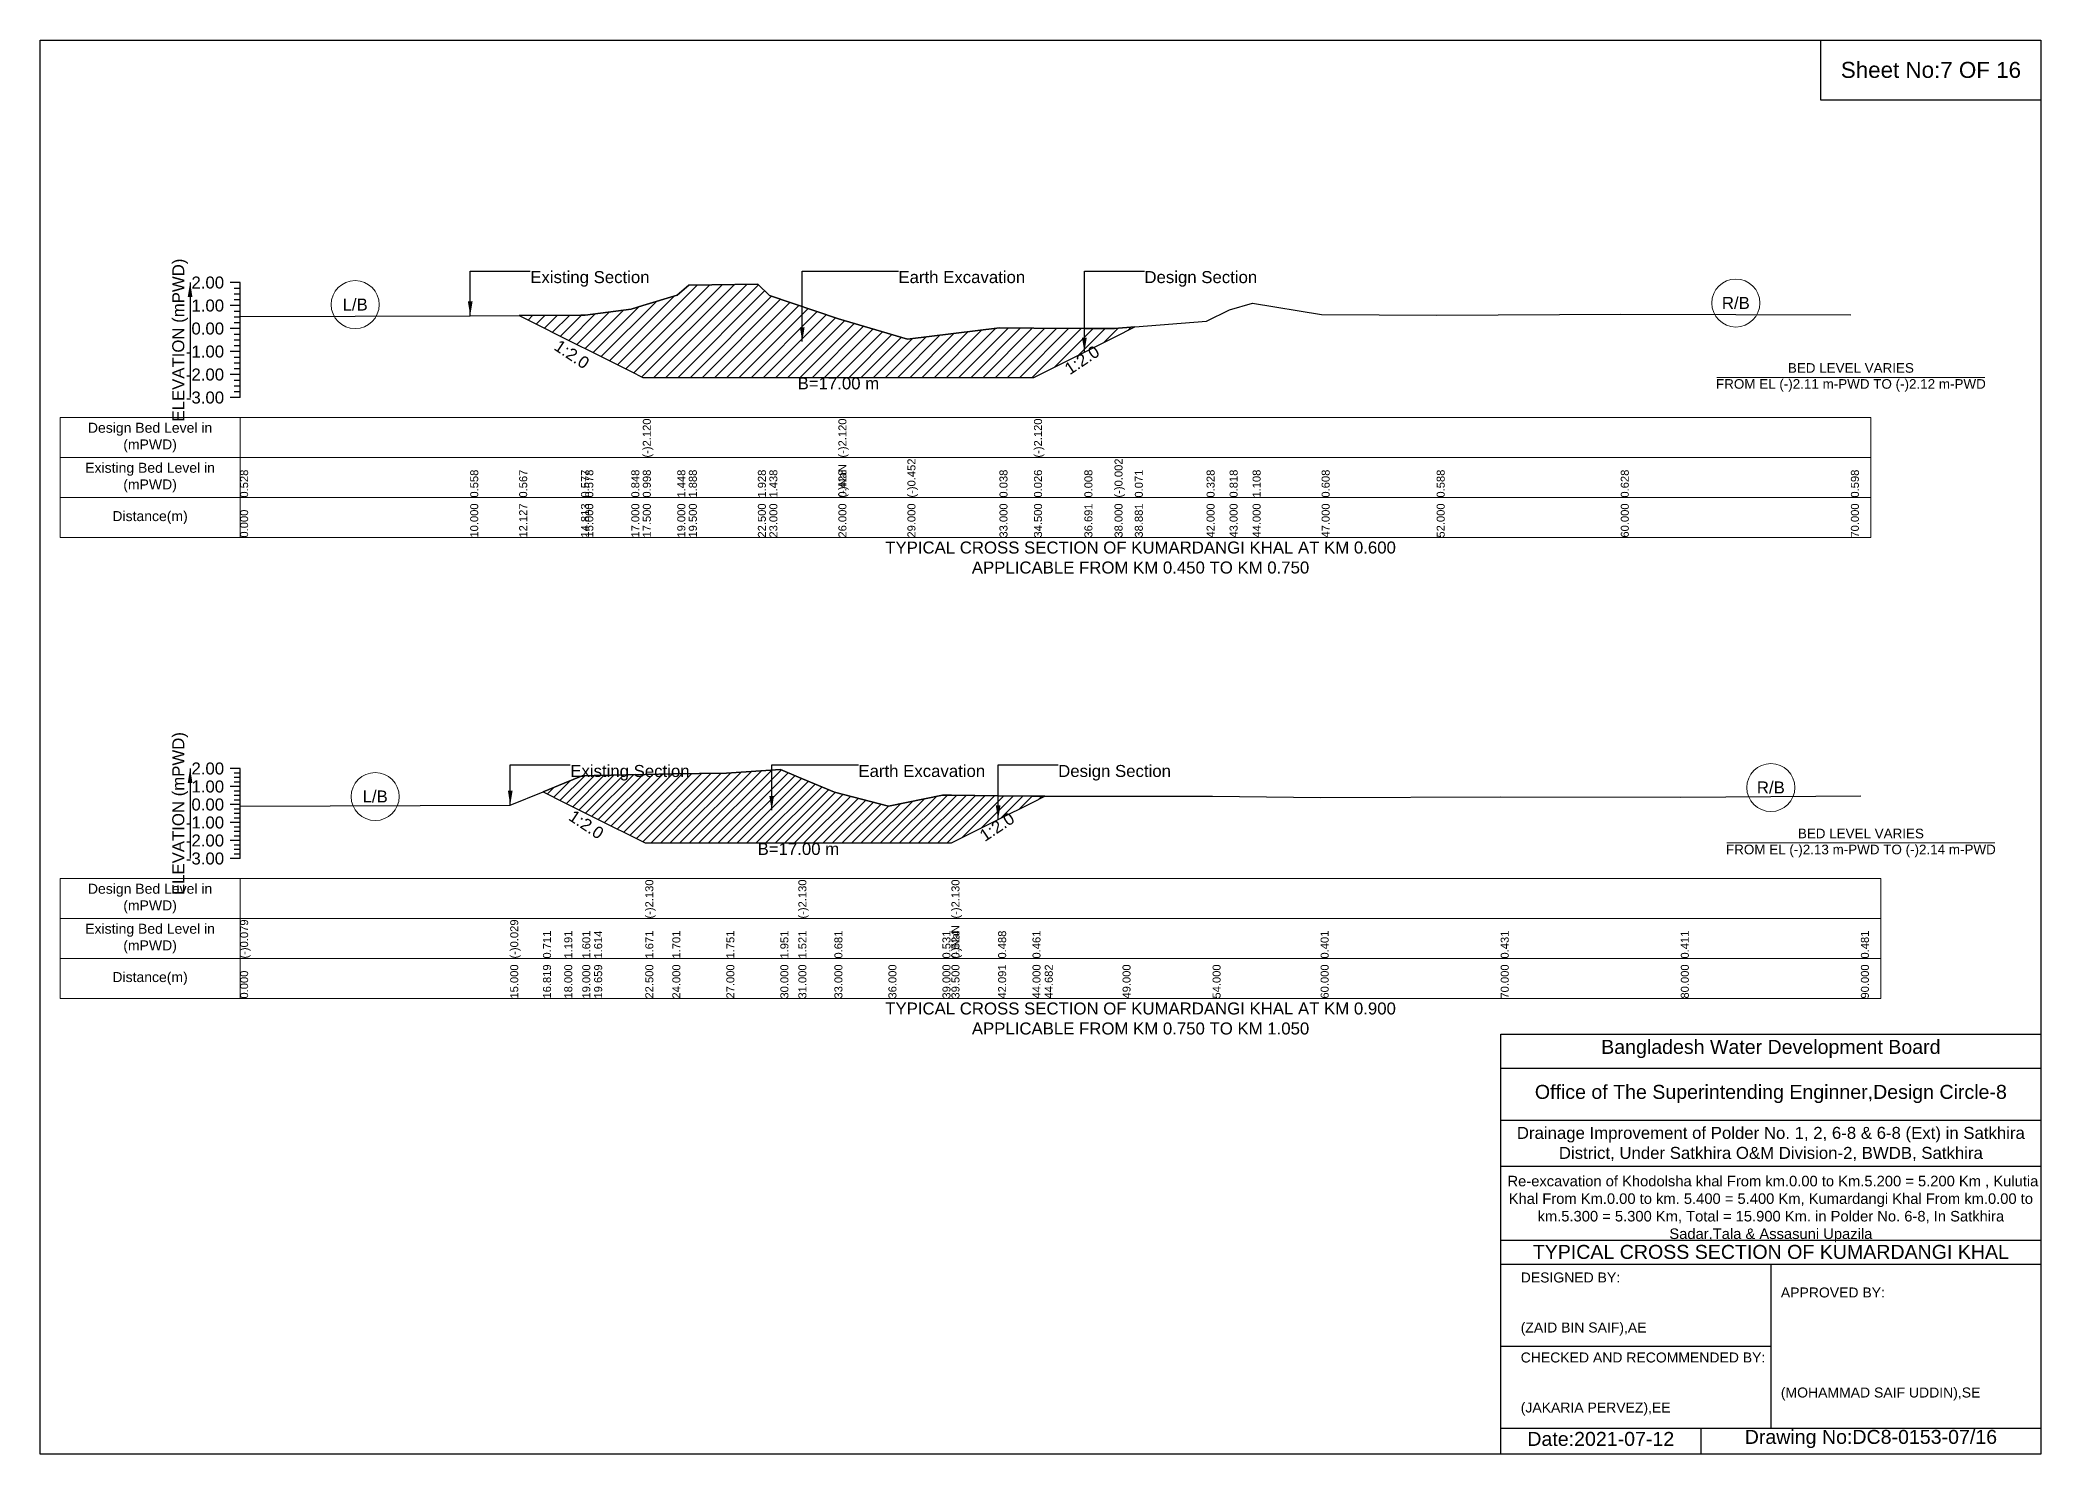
# Model space of a CAD drawing. Header units: inches. Extents: x 91000 to 568000, y -5656 to 0.
# Drawn here: x 470000 to 478000, y -5656 to 0 of the extents above; entities that cross this region are included whole.
import ezdxf

# ---------------------------------------------------------------- set-up
doc = ezdxf.new("R2010")
doc.units = ezdxf.units.IN
doc.header["$LTSCALE"] = 7
doc.header["$MEASUREMENT"] = 0
for name, color, linetype, lineweight in [('Cross section Data Border', 7, 'Continuous', 9), ('Cross Section Labels', 7, 'Continuous', 9), ('Existing_Bed_Level for Xsection', 7, 'Continuous', 25)]:
    doc.layers.add(name, color=color, linetype=linetype, lineweight=lineweight)
doc.styles.get("Standard").update_dxf_attribs({"font": 'arial.ttf'})
doc.dimstyles.get("Standard").update_dxf_attribs({"dimtxt": 0.18, "dimasz": 0.18, "dimexe": 0.18, "dimexo": 0.0625, "dimgap": 0.09, "dimtad": 0, "dimtih": 1, "dimtoh": 1, "dimdec": 4, "dimzin": 0, "dimdsep": 46, "dimtxsty": 'Standard', "dimcen": 0.09, "dimadec": 0, "dimazin": 0, "dimtfac": 1, "dimtdec": 4, "dimtofl": 0, "dimtmove": 0, "dimatfit": 3, "dimfxl": 1, "dimtolj": 1, "dimtzin": 0, "dimarcsym": 0})

msp = doc.modelspace()

# ---------------------------------------------------------------- hatches: boundary and pattern name
at = {"layer": 'Existing_Bed_Level for Xsection'}
h = msp.add_hatch(dxfattribs=at)
h.set_pattern_fill('ANSI31', color=256, scale=276, style=0)
h.paths.add_polyline_path([(471915.7, -1102.3), (472162.8, -1225.9), (472180, -1234.5), (472364, -1326.5), (472410, -1349.5), (472548, -1349.5), (472594, -1349.5), (472870, -1349.5), (472916, -1349.5), (473192, -1349.5), (473468, -1349.5), (473836, -1349.5), (473974, -1349.5), (474175.5, -1248.7), (474296, -1188.5), (474377.1, -1147.9), (474296, -1154.6), (474175.5, -1153.6), (473974, -1152), (473836, -1150.9), (473468, -1196), (473192, -1115), (472916, -1022.1), (472870, -977), (472594, -980.7), (472548, -1021.2), (472410, -1062.6), (472364, -1076.4), (472180, -1101.2), (472162.8, -1101.3)])
h = msp.add_hatch(dxfattribs=at)
h.set_pattern_fill('ANSI31', color=256, scale=216, style=0)
h.paths.add_polyline_path([(472011, -3007.1), (472096, -3049.7), (472168, -3085.7), (472215.5, -3109.4), (472420, -3211.7), (472528, -3211.7), (472744, -3211.7), (472960, -3211.7), (473032, -3211.7), (473176, -3211.7), (473392, -3211.7), (473608, -3211.7), (473644, -3211.7), (473830.6, -3118.4), (473968, -3049.7), (474017.1, -3025.1), (473968, -3025.1), (473830.6, -3023.2), (473644, -3020.6), (473608, -3020.1), (473392, -3064), (473176, -3009.3), (473032, -2948.8), (472960, -2917.8), (472744, -2932.2), (472528, -2935.8), (472420, -2938), (472215.5, -2942.1), (472168, -2943), (472096, -2972.6)])

# ---------------------------------------------------------------- linework, layer by layer
for points in [[(470000, 0), (478000, 0), (478000, -5656), (470000, -5656)], [(477120, 0), (478000, 0), (478000, -240), (477120, -240)]]:
    msp.add_lwpolyline(points, close=True)
for points in [[(475840, -5656), (475840, -3976), (478000, -3976)], [(475840, -4112), (478000, -4112)], [(475840, -4320), (478000, -4320)], [(475840, -4504), (478000, -4504)], [(475840, -4800), (478000, -4800)], [(475840, -4896), (478000, -4896)], [(476920, -4896), (476920, -5552)], [(475840, -5224), (476920, -5224)], [(475840, -5552), (478000, -5552)], [(476640, -5552), (476640, -5656)]]:
    msp.add_lwpolyline(points)
at = {"layer": 'Cross section Data Border'}
for points in [[(470080, -1510.4), (477320, -1510.4), (477320, -1990.4), (470080, -1990.4)], [(470080, -3354.3), (477360, -3354.3), (477360, -3834.3), (470080, -3834.3)]]:
    msp.add_lwpolyline(points, close=True, dxfattribs=at)
for points in [[(470800, -1510.4), (470800, -1990.4)], [(470080, -1670.4), (477320, -1670.4)], [(470080, -1830.4), (477320, -1830.4)], [(470800, -3354.3), (470800, -3834.3)], [(470080, -3514.3), (477360, -3514.3)], [(470080, -3674.3), (477360, -3674.3)]]:
    msp.add_lwpolyline(points, dxfattribs=at)
at = {"layer": 'Cross Section Labels'}
for points in [[(476704.2, -1349.5), (477775.8, -1349.5)], [(476744.2, -3211.7), (477815.8, -3211.7)]]:
    msp.add_lwpolyline(points, dxfattribs=at)
for centre in [(476780, -1052), (471260, -1058.5), (471340, -3026.2), (476920, -2990.2)]:
    msp.add_circle(centre, 96, dxfattribs=at)
at = {"layer": 'Existing_Bed_Level for Xsection'}
for points in [[(470800, -970.4), (470760, -970.4)], [(470800, -993.4), (470776, -993.4)], [(470800, -1016.4), (470776, -1016.4)], [(470800, -1039.4), (470776, -1039.4)], [(470800, -1430.4), (470800, -1338.4), (470800, -1246.4), (470800, -1154.4), (470800, -1062.4), (470800, -970.4)], [(470800, -1105.8), (471720, -1103.1), (471915.7, -1102.3), (472162.8, -1101.3), (472180, -1101.2), (472364, -1076.4), (472410, -1062.6), (472410, -1062.6), (472548, -1021.2), (472594, -980.7), (472870, -977), (472916, -1022.1), (473192, -1115), (473192, -1115), (473468, -1196), (473836, -1150.9), (473974, -1152), (473974, -1152), (474175.5, -1153.6), (474296, -1154.6), (474377.1, -1147.9), (474664, -1124.2), (474756, -1079.2), (474848, -1052.5), (475124, -1098.5), (475584, -1100.3), (476320, -1096.6), (477240, -1099.4)], [(470800, -1062.4), (470760, -1062.4)], [(470800, -1085.4), (470776, -1085.4)], [(470800, -1108.4), (470776, -1108.4)], [(470800, -1154.4), (470760, -1154.4)], [(470800, -1131.4), (470776, -1131.4)], [(470800, -1177.4), (470776, -1177.4)], [(470800, -1246.4), (470760, -1246.4)], [(470800, -1200.4), (470776, -1200.4)], [(470800, -1223.4), (470776, -1223.4)], [(470800, -1269.4), (470776, -1269.4)], [(470800, -1338.4), (470760, -1338.4)], [(470800, -1292.4), (470776, -1292.4)], [(470800, -1315.4), (470776, -1315.4)], [(470800, -1430.4), (470760, -1430.4)], [(470800, -1361.4), (470776, -1361.4)], [(470800, -1384.4), (470776, -1384.4)], [(470800, -1407.4), (470776, -1407.4)], [(470800, -2914.3), (470760, -2914.3)], [(470800, -2932.3), (470776, -2932.3)], [(470800, -2950.3), (470776, -2950.3)], [(470800, -3274.3), (470800, -3202.3), (470800, -3130.3), (470800, -3058.3), (470800, -2986.3), (470800, -2914.3)], [(470800, -3064), (471880, -3060.4), (472011, -3007.1), (472096, -2972.6), (472168, -2943), (472215.5, -2942.1), (472420, -2938), (472420, -2938), (472528, -2935.8), (472744, -2932.2), (472960, -2917.8), (473032, -2948.8), (473032, -2948.8), (473176, -3009.3), (473392, -3064), (473608, -3020.1), (473644, -3020.6), (473644, -3020.6), (473830.6, -3023.2), (473968, -3025.1), (474017.1, -3025.1), (474328, -3025.1), (474688, -3025.1), (475120, -3029.4), (475840, -3027.3), (476560, -3028.7), (477280, -3023.7)], [(470800, -2986.3), (470760, -2986.3)], [(470800, -2968.3), (470776, -2968.3)], [(470800, -3004.3), (470776, -3004.3)], [(470800, -3022.3), (470776, -3022.3)], [(470800, -3058.3), (470760, -3058.3)], [(470800, -3040.3), (470776, -3040.3)], [(470800, -3076.3), (470776, -3076.3)], [(470800, -3094.3), (470776, -3094.3)], [(470800, -3112.3), (470776, -3112.3)], [(470800, -3130.3), (470760, -3130.3)], [(470800, -3148.3), (470776, -3148.3)], [(470800, -3166.3), (470776, -3166.3)], [(470800, -3184.3), (470776, -3184.3)], [(470800, -3202.3), (470760, -3202.3)], [(470800, -3274.3), (470760, -3274.3)], [(470800, -3220.3), (470776, -3220.3)], [(470800, -3238.3), (470776, -3238.3)], [(470800, -3256.3), (470776, -3256.3)]]:
    msp.add_lwpolyline(points, dxfattribs=at)
for points in [[(471915.7, -1102.3), (472162.8, -1225.9), (472180, -1234.5), (472364, -1326.5), (472410, -1349.5), (472410, -1349.5), (472548, -1349.5), (472594, -1349.5), (472870, -1349.5), (472916, -1349.5), (473192, -1349.5), (473192, -1349.5), (473468, -1349.5), (473836, -1349.5), (473974, -1349.5), (473974, -1349.5), (474175.5, -1248.7), (474296, -1188.5), (474377.1, -1147.9), (474377.1, -1147.9), (474377.1, -1147.9), (474296, -1154.6), (474175.5, -1153.6), (473974, -1152), (473974, -1152), (473836, -1150.9), (473468, -1196), (473192, -1115), (473192, -1115), (472916, -1022.1), (472870, -977), (472594, -980.7), (472548, -1021.2), (472410, -1062.6), (472410, -1062.6), (472364, -1076.4), (472180, -1101.2), (472162.8, -1101.3)], [(472011, -3007.1), (472011, -3007.1), (472096, -3049.7), (472168, -3085.7), (472215.5, -3109.4), (472420, -3211.7), (472420, -3211.7), (472528, -3211.7), (472744, -3211.7), (472960, -3211.7), (473032, -3211.7), (473032, -3211.7), (473176, -3211.7), (473392, -3211.7), (473608, -3211.7), (473644, -3211.7), (473644, -3211.7), (473830.6, -3118.4), (473968, -3049.7), (474017.1, -3025.1), (474017.1, -3025.1), (474017.1, -3025.1), (473968, -3025.1), (473830.6, -3023.2), (473644, -3020.6), (473644, -3020.6), (473608, -3020.1), (473392, -3064), (473176, -3009.3), (473032, -2948.8), (473032, -2948.8), (472960, -2917.8), (472744, -2932.2), (472528, -2935.8), (472420, -2938), (472420, -2938), (472215.5, -2942.1), (472168, -2943), (472096, -2972.6), (472011, -3007.1)]]:
    msp.add_lwpolyline(points, close=True, dxfattribs=at)

# ---------------------------------------------------------------- texts
at = {"attachment_point": 5}
for s, insert, char_height in [('Sheet No:7 OF 16', (477560, -120), 64), ('Bangladesh Water Development Board', (476920, -4036), 56), ('Office of The Superintending Enginner,Design Circle-8', (476920, -4216), 56)]:
    msp.add_mtext(s, dxfattribs=dict(at, insert=insert, char_height=char_height))
for s, insert, char_height, width, attachment_point in [('Drainage Improvement of Polder No. 1, 2, 6-8 & 6-8 (Ext) in Satkhira District, Under Satkhira O&M Division-2, BWDB, Satkhira', (476920, -4416), 48, 2240, 5), (' Re-excavation of Khodolsha khal From km.0.00 to Km.5.200 = 5.200 Km , Kulutia Khal From Km.0.00 to km. 5.400 = 5.400 Km, Kumardangi Khal From km.0.00 to km.5.300 = 5.300 Km, Total = 15.900 Km. in Polder No. 6-8, In Satkhira Sadar,Tala & Assasuni Upazila', (476920, -4676), 42.1524, 2160, 5), ('TYPICAL CROSS SECTION OF KUMARDANGI KHAL', (476920, -4848), 56, 2240, 5), ('DESIGNED BY:^J^J^J(ZAID BIN SAIF),AE', (475920, -5056), 40, 1120, 4), ('APPROVED BY:^J^J^J^J^J^J(MOHAMMAD SAIF UDDIN),SE', (476960, -5216), 40, 1120, 4), ('CHECKED AND RECOMMENDED BY:^J^J^J(JAKARIA PERVEZ),EE', (475920, -5376), 40, 1120, 4), ('Date:2021-07-12', (476240, -5596), 56, 1120, 5), ('Drawing No:DC8-0153-07/16', (477320, -5596), 56, 1760, 5)]:
    msp.add_mtext(s, dxfattribs=dict(insert=insert, char_height=char_height, width=width, attachment_point=attachment_point))
at = {"layer": 'Cross section Data Border', "char_height": 40, "width": 640, "attachment_point": 5}
for s, insert in [('Design Bed Level in (mPWD)', (470440, -1590.4)), ('Existing Bed Level in (mPWD)', (470440, -1750.4)), ('Distance(m)', (470440, -1910.4)), ('Design Bed Level in (mPWD)', (470440, -3434.3)), ('Existing Bed Level in (mPWD)', (470440, -3594.3)), ('Distance(m)', (470440, -3754.3))]:
    msp.add_mtext(s, dxfattribs=dict(at, insert=insert))
at = {"layer": 'Cross Section Labels'}
for s, insert, char_height, attachment_point in [('Existing Section', (471960, -924.4), 48, 1), ('Earth Excavation', (473432, -924.4), 48, 1), ('Design Section', (474415.5, -924.4), 48, 1), ('L/B', (471260, -1058.5), 48, 5), ('R/B', (476780, -1052), 48, 5), ('B=17.00 m', (473192, -1349.5), 48, 2), ('BED LEVEL VARIES ^JFROM EL (-)2.11 m-PWD TO (-)2.12 m-PWD', (477240, -1349.5), 38.4, 5), ('TYPICAL CROSS SECTION OF KUMARDANGI KHAL AT KM 0.600^JAPPLICABLE FROM KM 0.450 TO KM 0.750', (474400, -2070.4), 48, 5), ('Existing Section', (472120, -2899.9), 48, 1), ('Earth Excavation', (473272, -2899.9), 48, 1), ('Design Section', (474070.6, -2899.9), 48, 1), ('L/B', (471340, -3026.2), 48, 5), ('R/B', (476920, -2990.2), 48, 5), ('BED LEVEL VARIES ^JFROM EL (-)2.13 m-PWD TO (-)2.14 m-PWD', (477280, -3211.7), 38.4, 5), ('B=17.00 m', (473032, -3211.7), 48, 2), ('TYPICAL CROSS SECTION OF KUMARDANGI KHAL AT KM 0.900^JAPPLICABLE FROM KM 0.750 TO KM 1.050', (474400, -3914.3), 48, 5)]:
    msp.add_mtext(s, dxfattribs=dict(at, insert=insert, char_height=char_height, attachment_point=attachment_point))
at = {"layer": 'Cross Section Labels', "char_height": 48, "attachment_point": 2}
for insert, rotation in [((472139.8, -1237.4), 326.30993), ((474152.5, -1260.2), 33.69007), ((472197.5, -3118.4), 326.30993), ((473812.6, -3127.4), 33.69007)]:
    msp.add_mtext('1:2.0', dxfattribs=dict(at, insert=insert, rotation=rotation))
at = {"layer": 'Existing_Bed_Level for Xsection', "rotation": 90}
for s, insert, char_height, attachment_point in [('ELEVATION (mPWD)', (470560, -1200.4), 48, 5), ('(-)2.120', (472410, -1670.4), 32, 1), ('(-)2.120', (473192, -1670.4), 32, 1), ('(-)2.120', (473974, -1670.4), 32, 1), ('(-)0.452', (473468, -1830.4), 32, 1), ('(-)0.002', (474296, -1830.4), 32, 1), ('0.528', (470800, -1830.4), 32, 1), ('0.558', (471720, -1830.4), 32, 1), ('0.567', (471915.7, -1830.4), 32, 1), ('0.577', (472162.8, -1830.4), 32, 1), ('0.578', (472180, -1830.4), 32, 1), ('0.848', (472364, -1830.4), 32, 1), ('0.998', (472410, -1830.4), 32, 1), ('0.998', (472410, -1830.4), 32, 1), ('0.998', (472410, -1830.4), 32, 1), ('1.448', (472548, -1830.4), 32, 1), ('1.888', (472594, -1830.4), 32, 1), ('1.928', (472870, -1830.4), 32, 1), ('1.438', (472916, -1830.4), 32, 1), ('(-)NaN', (473192, -1830.4), 32, 1), ('0.428', (473192, -1830.4), 32, 1), ('0.428', (473192, -1830.4), 32, 1), ('0.038', (473836, -1830.4), 32, 1), ('0.026', (473974, -1830.4), 32, 1), ('0.026', (473974, -1830.4), 32, 1), ('0.026', (473974, -1830.4), 32, 1), ('0.008', (474175.5, -1830.4), 32, 1), ('0.071', (474377.1, -1830.4), 32, 1), ('0.328', (474664, -1830.4), 32, 1), ('0.818', (474756, -1830.4), 32, 1), ('1.108', (474848, -1830.4), 32, 1), ('0.608', (475124, -1830.4), 32, 1), ('0.588', (475584, -1830.4), 32, 1), ('0.628', (476320, -1830.4), 32, 1), ('0.598', (477240, -1830.4), 32, 1), ('0.000', (470800, -1990.4), 32, 1), ('10.000', (471720, -1990.4), 32, 1), ('12.127', (471915.7, -1990.4), 32, 1), ('14.813', (472162.8, -1990.4), 32, 1), ('15.000', (472180, -1990.4), 32, 1), ('17.000', (472364, -1990.4), 32, 1), ('17.500', (472410, -1990.4), 32, 1), ('17.500', (472410, -1990.4), 32, 1), ('17.500', (472410, -1990.4), 32, 1), ('19.000', (472548, -1990.4), 32, 1), ('19.500', (472594, -1990.4), 32, 1), ('22.500', (472870, -1990.4), 32, 1), ('23.000', (472916, -1990.4), 32, 1), ('26.000', (473192, -1990.4), 32, 1), ('26.000', (473192, -1990.4), 32, 1), ('26.000', (473192, -1990.4), 32, 1), ('29.000', (473468, -1990.4), 32, 1), ('33.000', (473836, -1990.4), 32, 1), ('34.500', (473974, -1990.4), 32, 1), ('34.500', (473974, -1990.4), 32, 1), ('34.500', (473974, -1990.4), 32, 1), ('36.691', (474175.5, -1990.4), 32, 1), ('38.000', (474296, -1990.4), 32, 1), ('38.881', (474377.1, -1990.4), 32, 1), ('42.000', (474664, -1990.4), 32, 1), ('43.000', (474756, -1990.4), 32, 1), ('44.000', (474848, -1990.4), 32, 1), ('47.000', (475124, -1990.4), 32, 1), ('52.000', (475584, -1990.4), 32, 1), ('60.000', (476320, -1990.4), 32, 1), ('70.000', (477240, -1990.4), 32, 1), ('ELEVATION (mPWD)', (470560, -3094.3), 48, 5), ('(-)2.130', (472420, -3514.3), 32, 1), ('(-)2.130', (473032, -3514.3), 32, 1), ('(-)2.130', (473644, -3514.3), 32, 1), ('(-)0.079', (470800, -3674.3), 32, 1), ('(-)0.079', (470800, -3674.3), 32, 1), ('(-)0.029', (471880, -3674.3), 32, 1), ('0.711', (472011, -3674.3), 32, 1), ('1.191', (472096, -3674.3), 32, 1), ('1.601', (472168, -3674.3), 32, 1), ('1.614', (472215.5, -3674.3), 32, 1), ('1.671', (472420, -3674.3), 32, 1), ('1.671', (472420, -3674.3), 32, 1), ('1.671', (472420, -3674.3), 32, 1), ('1.701', (472528, -3674.3), 32, 1), ('1.751', (472744, -3674.3), 32, 1), ('1.951', (472960, -3674.3), 32, 1), ('1.521', (473032, -3674.3), 32, 1), ('1.521', (473032, -3674.3), 32, 1), ('1.521', (473032, -3674.3), 32, 1), ('0.681', (473176, -3674.3), 32, 1), ('0.531', (473608, -3674.3), 32, 1), ('(-)NaN', (473644, -3674.3), 32, 1), ('0.524', (473644, -3674.3), 32, 1), ('0.524', (473644, -3674.3), 32, 1), ('0.488', (473830.6, -3674.3), 32, 1), ('0.461', (473968, -3674.3), 32, 1), ('0.461', (473968, -3674.3), 32, 1), ('0.461', (473968, -3674.3), 32, 1), ('0.461', (473968, -3674.3), 32, 1), ('0.401', (475120, -3674.3), 32, 1), ('0.431', (475840, -3674.3), 32, 1), ('0.411', (476560, -3674.3), 32, 1), ('0.481', (477280, -3674.3), 32, 1), ('0.000', (470800, -3834.3), 32, 1), ('15.000', (471880, -3834.3), 32, 1), ('16.819', (472011, -3834.3), 32, 1), ('18.000', (472096, -3834.3), 32, 1), ('19.000', (472168, -3834.3), 32, 1), ('19.659', (472215.5, -3834.3), 32, 1), ('22.500', (472420, -3834.3), 32, 1), ('22.500', (472420, -3834.3), 32, 1), ('22.500', (472420, -3834.3), 32, 1), ('24.000', (472528, -3834.3), 32, 1), ('27.000', (472744, -3834.3), 32, 1), ('30.000', (472960, -3834.3), 32, 1), ('31.000', (473032, -3834.3), 32, 1), ('31.000', (473032, -3834.3), 32, 1), ('31.000', (473032, -3834.3), 32, 1), ('33.000', (473176, -3834.3), 32, 1), ('36.000', (473392, -3834.3), 32, 1), ('39.000', (473608, -3834.3), 32, 1), ('39.500', (473644, -3834.3), 32, 1), ('39.500', (473644, -3834.3), 32, 1), ('39.500', (473644, -3834.3), 32, 1), ('42.091', (473830.6, -3834.3), 32, 1), ('44.000', (473968, -3834.3), 32, 1), ('44.682', (474017.1, -3834.3), 32, 1), ('49.000', (474328, -3834.3), 32, 1), ('54.000', (474688, -3834.3), 32, 1), ('60.000', (475120, -3834.3), 32, 1), ('70.000', (475840, -3834.3), 32, 1), ('80.000', (476560, -3834.3), 32, 1), ('90.000', (477280, -3834.3), 32, 1)]:
    msp.add_mtext(s, dxfattribs=dict(at, insert=insert, char_height=char_height, attachment_point=attachment_point))
at = {"layer": 'Existing_Bed_Level for Xsection', "char_height": 48, "attachment_point": 6}
for s, insert in [('2.00', (470736, -970.4)), ('1.00', (470736, -1062.4)), ('0.00', (470736, -1154.4)), ('-1.00', (470736, -1246.4)), ('-2.00', (470736, -1338.4)), ('-3.00', (470736, -1430.4)), ('2.00', (470736, -2914.3)), ('0.00', (470736, -3058.3)), ('1.00', (470736, -2986.3)), ('-1.00', (470736, -3130.3)), ('-2.00', (470736, -3202.3)), ('-3.00', (470736, -3274.3))]:
    msp.add_mtext(s, dxfattribs=dict(at, insert=insert))

# ---------------------------------------------------------------- leaders
at = {"layer": 'Cross Section Labels', "annotation_type": 0, "has_hookline": 1, "hookline_direction": 0}
for points, text_width in [([(471720, -1103.1), (471720, -924.4), (471959.9, -924.4)], 467.2), ([(473047.5, -1206.6), (473047.5, -924.4), (473431.9, -924.4)], 497), ([(474175.5, -1248.7), (474175.5, -924.4), (474415.5, -924.4)], 441.2), ([(471880, -3060.4), (471880, -2899.9), (472119.9, -2899.9)], 467.2), ([(472925.2, -3081), (472925.2, -2899.9), (473271.9, -2899.9)], 497), ([(473830.6, -3118.4), (473830.6, -2899.9), (474070.5, -2899.9)], 441.2)]:
    msp.add_leader(points, dimstyle='Standard', override={"dimasz": 57.6}, dxfattribs=dict(at, text_width=text_width))
at = {"layer": 'Existing_Bed_Level for Xsection'}
for points in [[(470600, -970.4), (470600, -1430.4)], [(470600, -2914.3), (470600, -3274.3)]]:
    msp.add_leader(points, dimstyle='Standard', override={"dimasz": 57.6}, dxfattribs=at)

doc.saveas('drawing.dxf')
